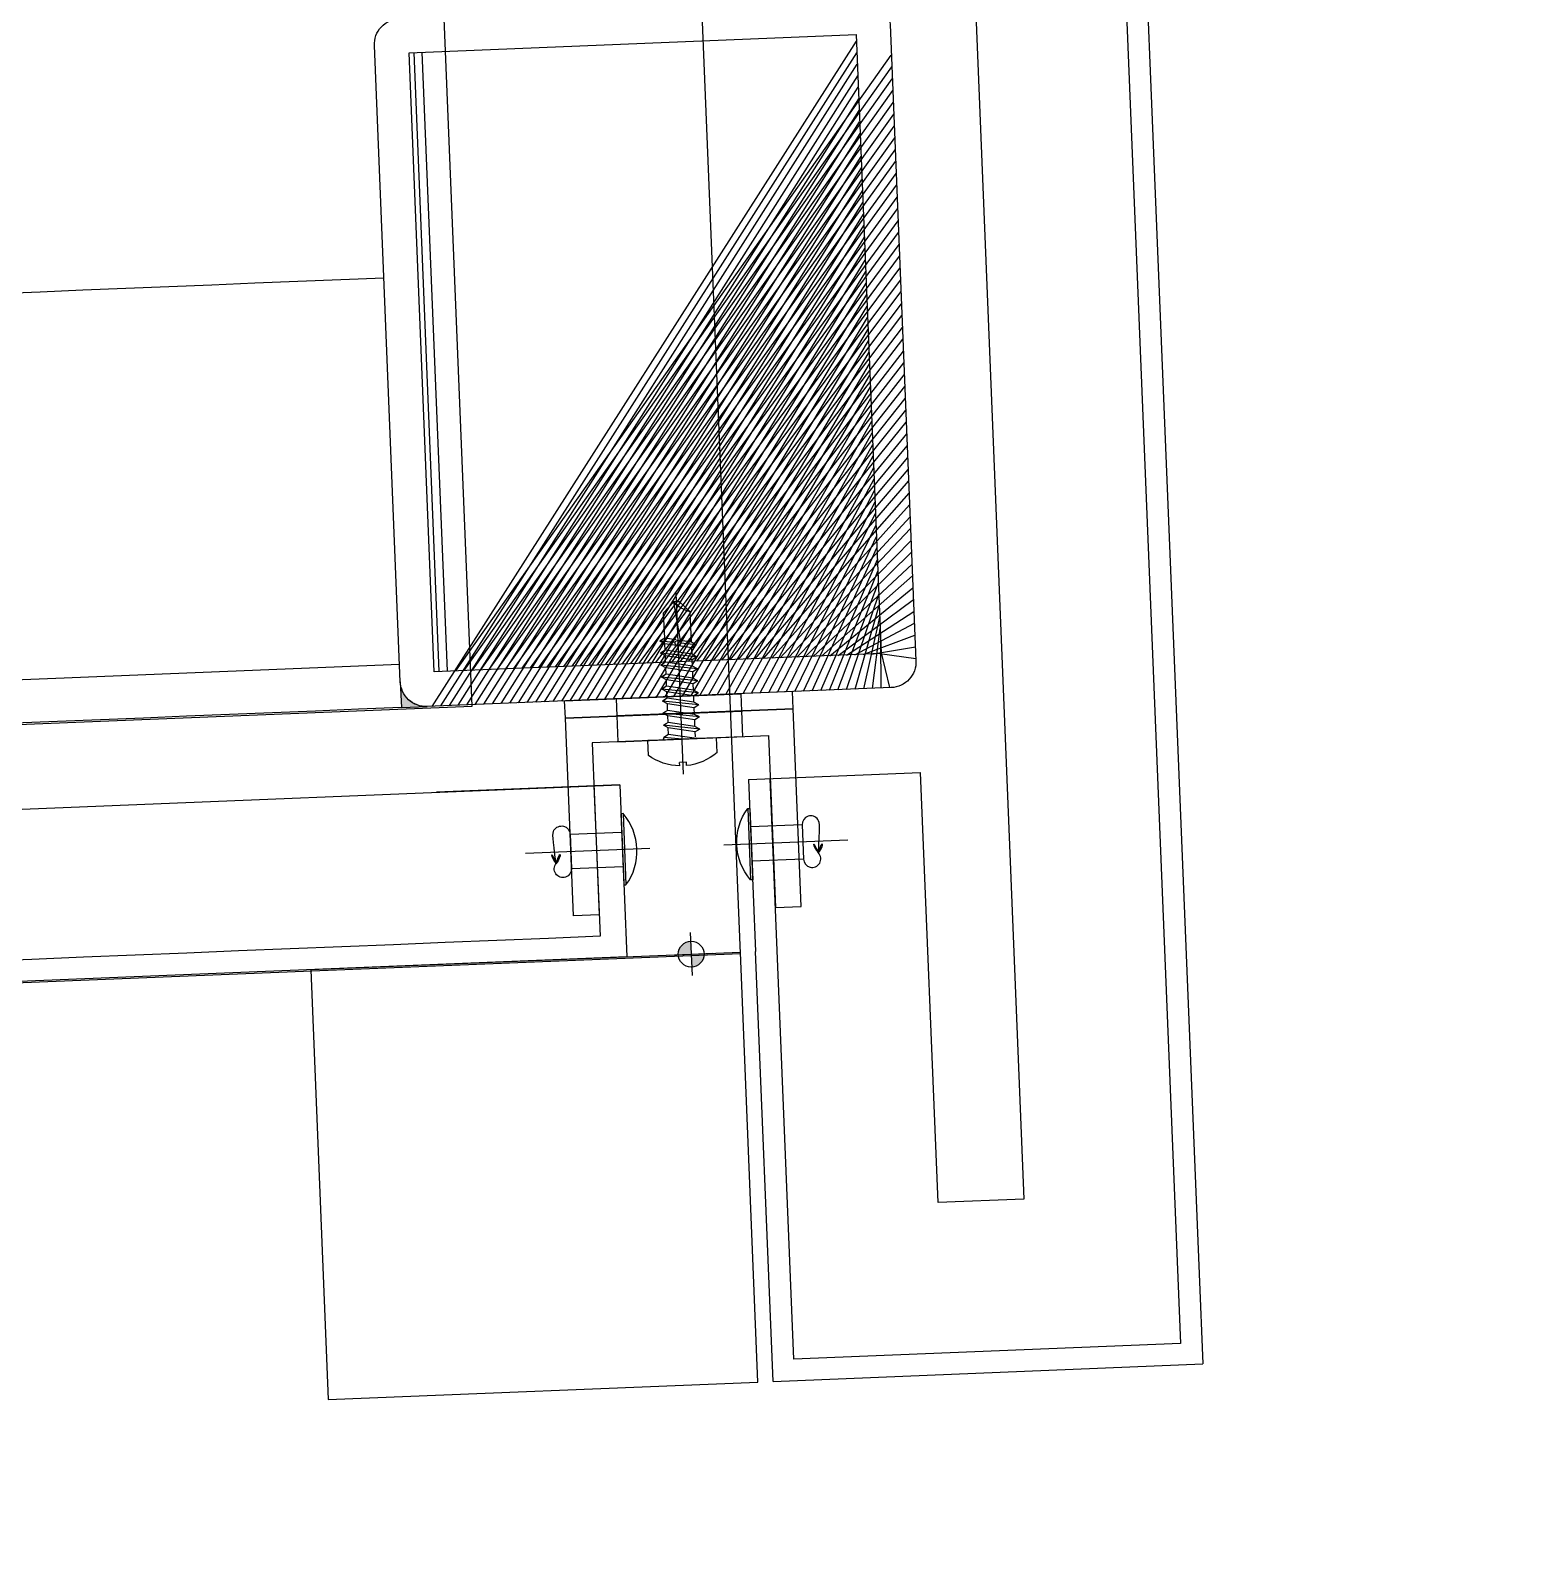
# Model space of a CAD drawing. Header units: inches. Extents: x 0 to 1813292486, y 0 to 3473589894.
# Drawn here: x 600621012.1 to 600621184.2, y 3473200748.2 to 3473200923.8 of the extents above; entities that cross this region are included whole.
import ezdxf

# ---------------------------------------------------------------- set-up
doc = ezdxf.new("R2010")
doc.units = ezdxf.units.IN
doc.header["$LTSCALE"] = 1000
doc.header["$MEASUREMENT"] = 0
for name, pattern in [('AX-MALL-WALL-P02-QT$0$CENTER', [2, 1.25, -0.25, 0.25, -0.25]), ('AX-MALL-WALL-P02-QT$0$DASHED', [0.75, 0.5, -0.25]), ('AX-MALL-WALL-P02-QT$0$HIDDEN', [0.375, 0.25, -0.125]), ('AX-MALL-WALL-P02-QT$0$HIDDENX2', [0.75, 0.5, -0.25])]:
    doc.linetypes.add(name, pattern=pattern)
for name, color, linetype in [('A-Anno-Note', 241, 'Continuous'), ('AX-MALL-P02-200$0$A-Anno-Note', 241, 'Continuous'), ('AX-MALL-WALL-P02$0$A-Anno-Note', 241, 'Continuous'), ('AX-MALL-WALL-P02-QT$0$8 填充 虚线 打断线 0.1', 8, 'Continuous'), ('AX-MALL-WALL-P02-QT$0$A-Anno-Note', 241, 'Continuous'), ('AX-MALL-WALL-P02-QT$0$A-Detl-Fine', 152, 'Continuous'), ('AX-MALL-WALL-P02-QT$0$A-Detl-Patt', 8, 'Continuous'), ('AX-MALL-WALL-P02-QT$0$A-Detl-Thin', 131, 'Continuous'), ('AX-MALL-WALL-P02-QT$0$AP', 3, 'Continuous'), ('AX-MALL-WALL-P02-QT$0$DASH', 8, 'AX-MALL-WALL-P02-QT$0$DASHED'), ('AX-MALL-WALL-P02-QT$0$DIM', 6, 'Continuous'), ('AX-MALL-WALL-P02-QT$0$GASKET', 2, 'Continuous'), ('AX-MALL-WALL-P02-QT$0$SF', 1, 'Continuous'), ('AX-MALL-WALL-P02-QT$0$STSF', 2, 'Continuous'), ('AX-MALL-WALL-P02-QT$0$TEXT', 2, 'Continuous')]:
    doc.layers.add(name, color=color, linetype=linetype)

# ---------------------------------------------------------------- blocks, each defined once
blk = doc.blocks.new('AX-MALL-WALL-P02-QT$0$tj')
at = {"layer": 'AX-MALL-WALL-P02-QT$0$A-Detl-Patt'}
h = blk.add_hatch(dxfattribs=at)
h.set_pattern_fill('STEEL', color=256, scale=100, angle=50.4318)
h.set_pattern_definition([(75, (-14278.2, 156289.83), (-153.340725, 41.087523), []), (75, (-14317.88, 156358.57), (-153.340725, 41.087523), [])])
edge = h.paths.add_edge_path()
edge.add_arc((274302.95, 370915.37), 354853.23, 270.9601094, 275.9513129)
edge.add_line((311095.32, 17974.67), (323404.29, 17664.9))
edge.add_arc((337498.59, -5423.03), 27049.98, 84.429647, 121.402457, ccw=False)
edge.add_line((340124.27, 21499.21), (352435.62, 23411.52))
edge.add_line((352435.62, 23411.52), (352460.33, 23263.57))
edge.add_arc((262948.98, 558936.34), 543099.99, 279.486523, 288.50533)
edge.add_line((435325.04, 43917.81), (435185.93, 44187.61))
edge.add_arc((262948.98, 558936.34), 542799.99, 279.5181655, 288.5004443, ccw=False)
edge.add_line((352706.54, 23608.96), (352681.73, 23756.89))
edge.add_line((352681.73, 23756.89), (340117.77, 21803.84))
edge.add_arc((337510.1, -5455.01), 27383.3, 84.535526, 121.202684)
edge.add_line((323323.71, 17967.02), (311085.76, 18275.01))
edge.add_arc((274273.81, 371474.54), 355112.69, 270.9641106, 275.9501262, ccw=False)
edge.add_line((280248.98, 16412.11), (280248.98, 16111.96))
blk = doc.blocks.new('AX-MALL-WALL-P02-QT$0$jjzx2')
at = {"layer": 'AX-MALL-WALL-P02-QT$0$A-Detl-Fine'}
for points in [[(298826.04, -136921.34), (298836.14, -137171.14), (299235.89, -137154.99), (299225.71, -136905.2)], [(298856.02, -136920.13), (298864.9, -137139.95), (299204.7, -137126.23), (299195.73, -136906.42)]]:
    blk.add_lwpolyline(points, dxfattribs=at)
blk.add_lwpolyline([(299187.95, -137206.84), (299237.91, -137204.82), (299235.89, -137154.86), (299185.93, -137156.88)], close=True, dxfattribs=at)
blk = doc.blocks.new('AX-MALL-WALL-P02-QT$0$A$C0A3C523D')
at = {"ltscale": 10}
h = blk.add_hatch(color=1, dxfattribs=at)
h.dxf.hatch_style = 1
edge = h.paths.add_edge_path()
edge.add_line((0, -3), (0, 0))
edge.add_line((0, 0), (3, 0))
edge.add_arc((3, -3), 3, 90.0082, 180.0082)
at = {"color": 1, "ltscale": 10}
blk.add_lwpolyline([(0, -3), (0, 0), (3, 0, 0.414214), (0, -3, -1.000144)], format="xyb", dxfattribs=at)
blk = doc.blocks.new('AX-MALL-WALL-P02-QT$0$A$C65FC2876')
at = {"color": 6, "ltscale": 10, "xscale": -1, "rotation": 180.0164587668468}
blk.add_blockref('AX-MALL-WALL-P02-QT$0$A$C0A3C523D', (0, 0), dxfattribs=at)
blk = doc.blocks.new('AX-MALL-WALL-P02-QT$0$$DDT_AUDIT_GENERATED_(26ECE9)')
at = {"color": 3, "linetype": 'Continuous'}
for p, q in [((-1.72, 4), (0, 4)), ((0, 4), (0, 1.75)), ((1.1, 2.11), (0.78, 1.55)), ((1.1, 2.11), (1.43, 1.55)), ((2.5, 2.11), (2.18, 1.55)), ((2.5, 2.11), (2.83, 1.55)), ((3.9, 2.11), (3.58, 1.55)), ((3.9, 2.11), (4.23, 1.55)), ((5.3, 2.11), (4.98, 1.55)), ((5.3, 2.11), (5.63, 1.55)), ((6.7, 2.11), (6.38, 1.55)), ((6.7, 2.11), (7.03, 1.55)), ((8.1, 2.11), (7.78, 1.55)), ((8.1, 2.11), (8.43, 1.55)), ((9.5, 2.11), (9.18, 1.55)), ((9.5, 2.11), (9.83, 1.55)), ((10.9, 2.11), (10.58, 1.55)), ((10.9, 2.11), (11.23, 1.55)), ((-3.09, 0.4), (-2.7, 0.4)), ((-2.7, 0.4), (-2.7, -0.4)), ((0, 1.75), (0, -2.31)), ((0.2, 1.55), (0.78, 1.55)), ((1.43, 1.55), (2.18, 1.55)), ((2.83, 1.55), (3.58, 1.55)), ((4.23, 1.55), (4.98, 1.55)), ((5.63, 1.55), (6.38, 1.55)), ((7.03, 1.55), (7.78, 1.55)), ((8.43, 1.55), (9.18, 1.55)), ((9.83, 1.55), (10.58, 1.55)), ((11.23, 1.55), (14.75, 1.55)), ((11.47, 0.27), (16, -0.3)), ((16, 0.3), (14.75, 1.55)), ((16, 0), (16, 0.3)), ((-3.09, -0.4), (-2.7, -0.4)), ((0.62, -1.55), (0.3, -2.11)), ((0.62, -1.55), (1.37, -1.55)), ((1.37, -1.55), (1.7, -2.11)), ((2.02, -1.55), (1.7, -2.11)), ((2.02, -1.55), (2.77, -1.55)), ((2.77, -1.55), (3.1, -2.11)), ((3.42, -1.55), (3.1, -2.11)), ((3.42, -1.55), (4.17, -1.55)), ((4.17, -1.55), (4.5, -2.11)), ((4.82, -1.55), (4.5, -2.11)), ((4.82, -1.55), (5.57, -1.55)), ((5.57, -1.55), (5.9, -2.11)), ((6.22, -1.55), (5.9, -2.11)), ((6.22, -1.55), (6.97, -1.55)), ((6.97, -1.55), (7.3, -2.11)), ((7.62, -1.55), (7.3, -2.11)), ((7.62, -1.55), (8.37, -1.55)), ((8.37, -1.55), (8.7, -2.11)), ((9.02, -1.55), (8.7, -2.11)), ((9.02, -1.55), (9.77, -1.55)), ((9.77, -1.55), (10.1, -2.11)), ((10.42, -1.55), (10.1, -2.11)), ((10.42, -1.55), (11.17, -1.55)), ((11.17, -1.55), (11.5, -2.11)), ((11.82, -1.55), (11.5, -2.11)), ((11.82, -1.55), (14.75, -1.55)), ((16, -0.3), (14.75, -1.55)), ((16, 0), (16, -0.3)), ((0, -2.31), (0, -4)), ((0.2, -2.11), (0.3, -2.11)), ((-1.72, -4), (0, -4))]:
    blk.add_line(p, q, dxfattribs=at)
at = {"color": 6, "linetype": 'Continuous'}
for p, q in [((1.1, 2.11), (1.7, -2.11)), ((2.5, 2.11), (3.1, -2.11)), ((3.9, 2.11), (4.5, -2.11)), ((5.3, 2.11), (5.9, -2.11)), ((6.7, 2.11), (7.3, -2.11)), ((8.1, 2.11), (8.7, -2.11)), ((9.5, 2.11), (10.1, -2.11)), ((10.9, 2.11), (11.15, 0.32)), ((0, 1.69), (0.62, -1.55)), ((0.78, 1.55), (1.37, -1.55)), ((1.43, 1.55), (2.02, -1.55)), ((2.18, 1.55), (2.77, -1.55)), ((2.83, 1.55), (3.42, -1.55)), ((3.58, 1.55), (4.17, -1.55)), ((4.23, 1.55), (4.82, -1.55)), ((4.98, 1.55), (5.57, -1.55)), ((5.63, 1.55), (6.22, -1.55)), ((6.38, 1.55), (6.97, -1.55)), ((7.03, 1.55), (7.62, -1.55)), ((7.78, 1.55), (8.37, -1.55)), ((8.43, 1.55), (9.02, -1.55)), ((9.18, 1.55), (9.77, -1.55)), ((9.83, 1.55), (10.42, -1.55)), ((10.58, 1.55), (10.88, 0)), ((11.23, 1.55), (11.47, 0.27)), ((0, 0), (0.3, -2.11)), ((10.92, -0.21), (11.17, -1.55)), ((11.26, -0.42), (11.5, -2.11)), ((11.57, -0.24), (11.82, -1.55))]:
    blk.add_line(p, q, dxfattribs=at)
at = {"color": 1, "linetype": 'AX-MALL-WALL-P02-QT$0$CENTER', "ltscale": 2.357948}
blk.add_line((-4.05, 0), (17.04, 0), dxfattribs=at)
at = {"color": 3, "linetype": 'Continuous'}
for centre, radius, start, end in [((3.4, 0), 6.5, 142.0201, 176.4719), ((0.2, 1.75), 0.2, 180, 270), ((11.25, -0.04), 0.377, 54.0819, 327.5796), ((18.23, 2.55), 3.62, 196.0768, 232.0151), ((3.4, 0), 6.5, 183.5281, 217.9799), ((0.2, -2.31), 0.2, 90, 180)]:
    blk.add_arc(centre, radius, start, end, dxfattribs=at)
blk = doc.blocks.new('AX-MALL-WALL-P02-QT$0$16')
at = {"layer": 'AX-MALL-WALL-P02-QT$0$8 填充 虚线 打断线 0.1'}
h = blk.add_hatch(dxfattribs=at)
h.set_pattern_fill('HONEY', color=256, scale=0.5, angle=90, style=0)
h.set_pattern_definition([(90, (4094.0044, -3456.7207), (-1.374815, 2.38125), [1.5875, -3.175]), (210, (4094.0044, -3456.7207), (-1.3748155, -2.3812497), [1.5875, -3.175]), (150, (4094.0044, -3456.7207), (-2.7496305, 3e-07), [-3.175, 1.5875])])
edge = h.paths.add_edge_path()
edge.add_ellipse((78.23, 797.22), major_axis=(0, 10.22), ratio=0.782714, start_angle=0, end_angle=360, ccw=False)
h = blk.add_hatch(dxfattribs=at)
h.set_pattern_fill('DOTS', color=256, scale=0.5, angle=90, style=0)
h.set_pattern_definition([(90, (78.22946, 783.1232), (-0.79375, 0.396875), [0, -0.79375])])
edge = h.paths.add_edge_path()
edge.add_line((70.31, 795.82), (70.23, 795.82))
edge.add_line((70.23, 795.82), (70.23, 781.82))
edge.add_arc((78.23, 761.55), 21.8, 68.4661, 111.5339, ccw=False)
edge.add_line((86.23, 781.82), (86.23, 795.82))
edge.add_line((86.23, 795.82), (86.15, 795.82))
edge.add_ellipse((78.23, 797.22), major_axis=(0, 10.22), ratio=0.782714, start_angle=97.8994, end_angle=262.1006, ccw=False)
blk = doc.blocks.new('AX-MALL-WALL-P02-QT$0$A$C72D834EB')
at = {"xscale": 0.9375017079322974, "yscale": 0.9375017079322974, "zscale": 0.9375017079322974}
blk.add_blockref('AX-MALL-WALL-P02-QT$0$16', (-80.84, -732.96, 0.04), dxfattribs=at)
blk = doc.blocks.new('*U280')
at = {"color": 8, "linetype": 'AX-MALL-WALL-P02-QT$0$HIDDEN'}
for p, q in [((6, 2), (0, 2)), ((6, -2), (0, -2))]:
    blk.add_line(p, q, dxfattribs=at)
at = {"color": 0, "linetype": 'ByBlock'}
for points in [[(-0.25, -4.14, -0.349819), (-0.25, 4.14), (0, 4.14), (0, -4.14)], [(6, -2, 1.452432), (7.75, -1.33, -0.381966), (7.75, 1.33, 1.452432), (6, 2)]]:
    blk.add_lwpolyline(points, format="xyb", close=True, dxfattribs=at)
blk.add_lwpolyline([(-0.25, 4.14), (-0.25, -4.14)], dxfattribs=at)
blk.add_arc((6.25, 0), 2, 318.1897, 41.8103, dxfattribs=at)
at = {"layer": 'AX-MALL-WALL-P02-QT$0$TEXT', "color": 8, "linetype": 'AX-MALL-WALL-P02-QT$0$CENTER'}
blk.add_line((11.25, 0), (-3.2, 0), dxfattribs=at)
blk = doc.blocks.new('AX-MALL-WALL-P02-QT$0$尺寸分格点')
at = {"ltscale": 10}
h = blk.add_hatch(color=1, dxfattribs=at)
h.dxf.hatch_style = 1
edge = h.paths.add_edge_path()
edge.add_line((0, -1.5), (0, 0))
edge.add_line((0, 0), (-1.5, 0))
edge.add_arc((0, 0), 1.5, 180, 270)
edge = h.paths.add_edge_path()
edge.add_line((0, 1.5), (0, 0))
edge.add_line((0, 0), (1.5, 0))
edge.add_arc((0, 0), 1.5, 0, 90)
for p, q in [((0, -2.5), (0, 2.5)), ((-2.5, 0), (2.5, 0))]:
    blk.add_line(p, q)
blk.add_circle((0, 0), 1.5)
blk = doc.blocks.new('AX-MALL-WALL-P02-QT$0$定位点')
blk.add_blockref('AX-MALL-WALL-P02-QT$0$尺寸分格点', (0, 0))
blk = doc.blocks.new('AX-MALL-WALL-P02-QT$0$A$C655A43A8')
at = {"ltscale": 10}
h = blk.add_hatch(dxfattribs=at)
h.set_pattern_fill('ANSI37')
h.set_pattern_definition([(45, (-29352759.2301, -17638243.372), (-1.12253201513, 1.12253201513), []), (135, (-29352759.2301, -17638243.372), (-1.12253201513, -1.12253201513), [])])
h.paths.add_polyline_path([(-12.57, -28.2), (-12.54, -30.2), (7.96, -29.89), (7.93, -27.89)])
h = blk.add_hatch(dxfattribs=at)
h.set_pattern_fill('ANSI37')
h.set_pattern_definition([(45, (-29352759.7301, -17638243.372), (-1.12253201513, 1.12253201513), []), (135, (-29352759.7301, -17638243.372), (-1.12253201513, -1.12253201513), [])])
h.paths.add_polyline_path([(13.93, -27.79), (13.96, -29.79), (-6.54, -30.1), (-6.57, -28.1)])
at = {"layer": 'AX-MALL-WALL-P02-QT$0$A-Detl-Thin', "color": 3}
blk.add_line((7.8, -19.88), (7.5, 0.11), dxfattribs=at)
for points in [[(-7.19, -20.11), (-7.5, -0.11)], [(10.8, -19.84), (10.54, -2.34)]]:
    blk.add_lwpolyline(points, dxfattribs=at)
at = {"layer": 'AX-MALL-WALL-P02-QT$0$A-Detl-Thin'}
for points in [[(-12.57, -28.2), (-12.54, -30.2), (7.96, -29.89), (7.93, -27.89)], [(13.93, -27.79), (13.96, -29.79), (-6.54, -30.1), (-6.57, -28.1)]]:
    blk.add_lwpolyline(points, close=True, dxfattribs=at)
at = {"layer": 'AX-MALL-WALL-P02-QT$0$SF'}
for points in [[(-12.57, -28.2), (7.93, -27.89), (7.88, -24.89), (-9.62, -25.16), (-9.92, -5.16), (-12.92, -5.21)], [(13.93, -27.79), (-6.57, -28.1), (-6.62, -25.1), (10.88, -24.84), (10.57, -4.84), (13.57, -4.79)]]:
    blk.add_lwpolyline(points, close=True, dxfattribs=at)
at = {"color": 6, "ltscale": 10, "extrusion": (0, 0, -1), "xscale": -1, "zscale": -1, "rotation": 179.1269063369871}
blk.add_blockref('AX-MALL-WALL-P02-QT$0$A$C72D834EB', (7.5, -0.11), dxfattribs=at)
at = {"layer": 'AX-MALL-WALL-P02-QT$0$DIM', "xscale": -1, "rotation": 90.87309366301291}
blk.add_blockref('AX-MALL-WALL-P02-QT$0$$DDT_AUDIT_GENERATED_(26ECE9)', (0.42, -25), dxfattribs=at)
at = {"layer": 'AX-MALL-WALL-P02-QT$0$GASKET', "extrusion": (0, 0, -1), "xscale": -1, "zscale": -1, "rotation": 269.1269063369871}
blk.add_blockref('AX-MALL-WALL-P02-QT$0$定位点', (0, 0), dxfattribs=at)
at = {"layer": 'AX-MALL-WALL-P02-QT$0$SF', "extrusion": (0, 0, -1), "xscale": -1, "zscale": -1, "rotation": 179.1269063369871}
blk.add_blockref('*U280', (7.31, -12.61), dxfattribs=at)
at = {"layer": 'AX-MALL-WALL-P02-QT$0$SF', "extrusion": (0, 0, -1), "zscale": -1, "rotation": 179.1269063369871}
blk.add_blockref('*U280', (-7.69, -12.38), dxfattribs=at)
blk = doc.blocks.new('AX-MALL-WALL-P02-QT$0$500C')
h = blk.add_hatch()
h.set_pattern_fill('ANSI32', color=6, angle=71.547)
h.set_pattern_definition([(208.276590127, (11034622.039, -12435247.5437), (-2.2561316222, 4.194195555), []), (208.276590127, (11034621.393, -12435249.694), (-2.2561316222, 4.194195555), [])])
edge = h.paths.add_edge_path()
edge.add_line((386.93, -335.44), (335.21, -319.91))
edge.add_arc((336.07, -317.03), 3, 163.2766, 253.2766, ccw=False)
edge.add_line((333.2, -316.17), (354.49, -245.3))
edge.add_arc((357.37, -246.16), 3, 73.2766, 163.2766, ccw=False)
edge.add_line((358.23, -243.29), (409.95, -258.83))
edge.add_arc((409.08, -261.7), 3, -16.7234, 73.2766, ccw=False)
edge.add_line((411.96, -262.56), (390.66, -333.43))
edge.add_arc((387.79, -332.57), 3, 253.2766, 343.2766, ccw=False)
h.paths.add_polyline_path([(337.32, -316.36), (387.12, -331.33), (407.84, -262.37), (358.04, -247.41)])
at = {"layer": 'AX-MALL-WALL-P02-QT$0$A-Detl-Thin', "color": 3}
for p, q in [((353.41, -335.82), (332.99, -329.68)), ((367.77, -340.13), (386.93, -345.89))]:
    blk.add_line(p, q, dxfattribs=at)
at = {"layer": 'AX-MALL-WALL-P02-QT$0$AP'}
for p, q in [((459.78, -138.15), (382.11, -396.66)), ((476.54, -143.18), (393.83, -418.45)), ((478.94, -143.9), (395.51, -421.57)), ((-34.55, -219.36), (353.41, -335.82)), ((350.74, -405.5), (370.16, -340.85)), ((372.54, -393.78), (386.92, -345.89)), ((347.63, -407.17), (362.01, -359.29)), ((382.11, -396.66), (372.54, -393.78)), ((393.83, -418.45), (350.74, -405.5)), ((347.63, -407.17), (395.51, -421.57))]:
    blk.add_line(p, q, dxfattribs=at)
blk.add_lwpolyline([(347.65, -354.97), (-21.1, -244.13), (-35.5, -292.09)], dxfattribs=at)
blk.add_arc((-249916.09, -832929.85), 869377.49, 73.26994203, 73.29528542, dxfattribs=at)
at = {"layer": 'AX-MALL-WALL-P02-QT$0$DASH', "color": 8, "linetype": 'AX-MALL-WALL-P02-QT$0$HIDDENX2', "ltscale": 20}
blk.add_lwpolyline([(333.78, -314.25, 0.000088), (27.3, -222.2, 0.000088)], format="xyb", dxfattribs=at)
at = {"layer": 'AX-MALL-WALL-P02-QT$0$STSF'}
for points in [[(40.24, -179.1, -0.000088), (346.72, -271.16)], [(332.34, -319.04, 0.000088), (25.86, -226.99, 0.000088)]]:
    blk.add_lwpolyline(points, format="xyb", dxfattribs=at)
blk.add_lwpolyline([(386.93, -335.44), (335.21, -319.91, -0.414214), (333.2, -316.17), (354.49, -245.3, -0.414214), (358.23, -243.29), (409.95, -258.83, -0.414214), (411.96, -262.56), (390.66, -333.43, -0.414214)], format="xyb", close=True, dxfattribs=at)
blk.add_lwpolyline([(387.12, -331.33), (337.32, -316.36), (358.04, -247.41), (407.84, -262.37)], close=True, dxfattribs=at)
at = {"color": 6, "ltscale": 10}
for name, p, rotation in [('AX-MALL-WALL-P02-QT$0$A$C655A43A8', (354.83, -357.13), 162.3966110346236), ('AX-MALL-WALL-P02-QT$0$A$C65FC2876', (332.34, -319.04), 343.2968720435209)]:
    blk.add_blockref(name, p, dxfattribs=dict(at, rotation=rotation))
blk = doc.blocks.new('AX-MALL-WALL-P02-QT$0$mqst2')
at = {"color": 6, "rotation": 19.05333108461935}
blk.add_blockref('AX-MALL-WALL-P02-QT$0$500C', (407046.9, -46235.91), dxfattribs=at)
blk = doc.blocks.new('AX-MALL-WALL-P02-QT')
at = {"layer": 'AX-MALL-WALL-P02-QT$0$A-Anno-Note'}
for name, p, rotation in [('AX-MALL-WALL-P02-QT$0$mqst2', (600052179.27, 3473232742.4), 339.5681613092181), ('AX-MALL-WALL-P02-QT$0$jjzx2', (600185298.43, 3473279938.05), 339.5681613092246)]:
    blk.add_blockref(name, p, dxfattribs=dict(at, rotation=rotation))
at = {"layer": 'AX-MALL-WALL-P02-QT$0$A-Detl-Thin', "rotation": 339.5681613091762}
blk.add_blockref('AX-MALL-WALL-P02-QT$0$tj', (600144118.7, 3473128496.29), dxfattribs=at)
blk = doc.blocks.new('AX-MALL-WALL-P02')
at = {"layer": 'AX-MALL-WALL-P02$0$A-Anno-Note'}
blk.add_blockref('AX-MALL-WALL-P02-QT', (0, 0), dxfattribs=at)
blk = doc.blocks.new('AX-MALL-P02-200')
at = {"layer": 'AX-MALL-P02-200$0$A-Anno-Note'}
blk.add_blockref('AX-MALL-WALL-P02', (0, 0), dxfattribs=at)

msp = doc.modelspace()

# ---------------------------------------------------------------- block references
at = {"layer": 'A-Anno-Note', "rotation": 20.43183869077545}
msp.add_blockref('AX-MALL-P02-200', (1250392458.53, 9048125.68), dxfattribs=at)

doc.saveas('drawing.dxf')
